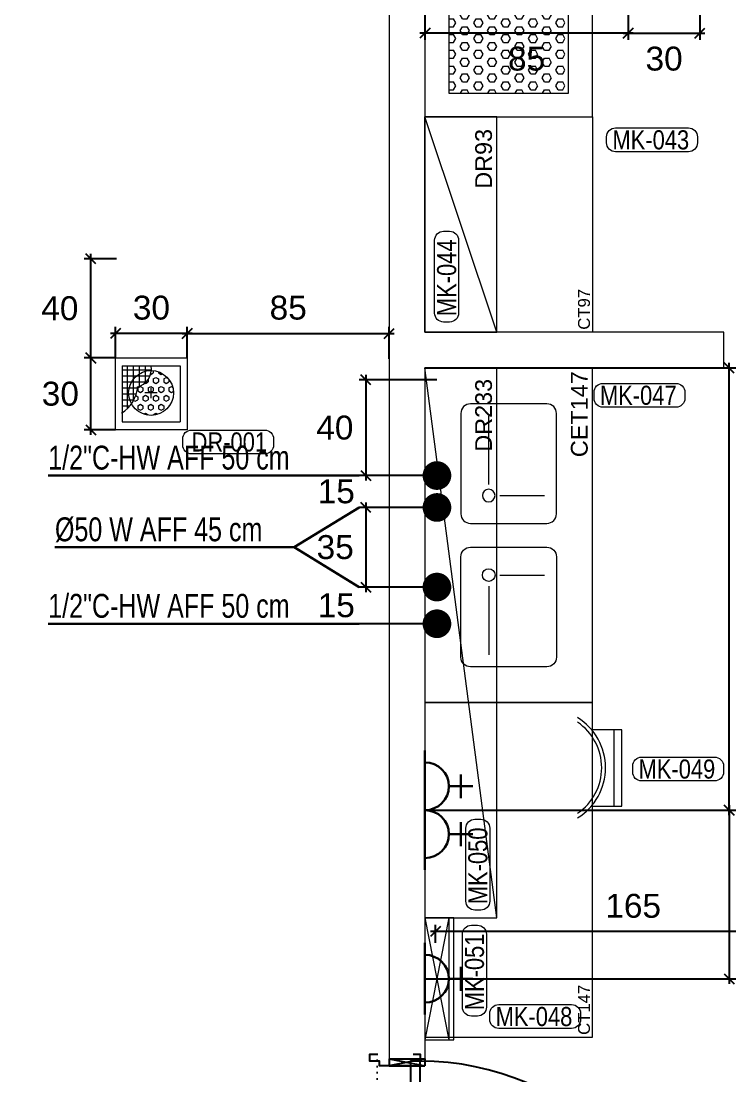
# Model space of a CAD drawing. Extents: x -5598 to 26293, y -3808 to 13850.
# Drawn here: x -1343.9 to -1047.5, y 5008.8 to 5450.1 of the extents above; entities that cross this region are included whole.
import ezdxf
from ezdxf.enums import TextEntityAlignment as Align

# ---------------------------------------------------------------- set-up
doc = ezdxf.new("R2010")
doc.units = 0
doc.header["$LTSCALE"] = 100
doc.header["$MEASUREMENT"] = 0
doc.linetypes.add('DOT', pattern=[0.25, 0, -0.25])
for name, color, linetype, lineweight in [('AD', 5, 'Continuous', 9), ('AK', 7, 'Continuous', 15), ('AP', 6, 'Continuous', 15), ('Y-DUVAR GAZBETON', 161, 'Continuous', 20)]:
    doc.layers.add(name, color=color, linetype=linetype, lineweight=lineweight)
doc.layers.add('AKPOZ', color=4, linetype='Continuous', lineweight=5, transparency=0.5)
doc.layers.add('MAKPA YER IZGARASI', color=8, linetype='Continuous', lineweight=5, transparency=0.5)
for name, color, linetype in [('KA-PEN-5 @ 1', 5, 'Continuous'), ('KOR KASA', 1, 'Continuous'), ('OLCU DIS', 7, 'Continuous')]:
    doc.layers.add(name, color=color, linetype=linetype)
for name, color, linetype, lineweight, true_color in [('MAKPA ELEKTRIK', 7, 'Continuous', 30, 0x93039a), ('MAKPA GIDER OLC', 7, 'Continuous', 30, 0xcf6a1e), ('MAKPA SIHHI', 7, 'Continuous', 30, 0x428a93)]:
    doc.layers.add(name, color=color, linetype=linetype, lineweight=lineweight, true_color=true_color)
doc.styles.add('AKPOZ', font='arial.ttf', dxfattribs={"height": 5})
doc.styles.add('MAKPA TESISAT', font='arial.ttf', dxfattribs={"height": 10})
doc.styles.add('OLC-50', font='romans.shx', dxfattribs={"width": 0.5, "height": 0.15})
doc.styles.add('olcu', font='romans.shx', dxfattribs={"width": 0.5})
doc.styles.add('POZ TEXT', font='ARIALN.TTF', dxfattribs={"height": 8})
doc.styles.get("Standard").update_dxf_attribs({"font": 'arial.ttf'})
doc.styles.add('TEZGAH POZ NO', font='arial.ttf', dxfattribs={"height": 10})
doc.dimstyles.new('1-200', dxfattribs={"dimtxt": 40, "dimasz": 2, "dimexe": 0, "dimexo": 0, "dimgap": 10, "dimtad": 1, "dimdec": 4, "dimrnd": 0.1, "dimzin": 9, "dimdsep": 46, "dimtxsty": 'olcu', "dimblk1": 'SOL', "dimblk2": 'SAG', "dimsah": 1, "dimcen": 0, "dimse1": 1, "dimse2": 1, "dimclre": 13, "dimadec": 0, "dimazin": 0, "dimtfac": 1, "dimtdec": 4, "dimtix": 1, "dimtmove": 2, "dimatfit": 2, "dimldrblk": 'SOL', "dimfxl": 0, "dimtolj": 1, "dimarcsym": 0})
doc.dimstyles.new('MAKPA TESISAT DIM', dxfattribs={"dimscale": 0.7, "dimtxt": 12, "dimasz": 6, "dimexe": 4, "dimexo": 0, "dimgap": 8, "dimtad": 2, "dimtih": 1, "dimtoh": 1, "dimdec": 0, "dimrnd": 5, "dimzin": 0, "dimdsep": 46, "dimtxsty": 'MAKPA TESISAT', "dimblk1": 'OBLIQUE', "dimblk2": 'OBLIQUE', "dimsah": 1, "dimcen": 0, "dimdle": 3, "dimclrd": 256, "dimclre": 256, "dimclrt": 256, "dimadec": 0, "dimazin": 0, "dimtfac": 1, "dimtdec": 0, "dimtix": 1, "dimtofl": 0, "dimtmove": 2, "dimatfit": 3, "dimldrblk": 'OBLIQUE', "dimfxl": 0, "dimtvp": 7, "dimtolj": 1, "dimtzin": 0, "dimarcsym": 0})

# ---------------------------------------------------------------- blocks, each defined once
blk = doc.blocks.new('SOL')
at = {"color": 0}
for p, q in [((0, 30), (0, -6.96)), ((7.58, 0), (-6.97, 0))]:
    blk.add_line(p, q, dxfattribs=at)
blk.add_circle((0, 0), 3, dxfattribs=at)
blk = doc.blocks.new('SAG')
at = {"color": 0}
for p, q in [((0, -30), (0, 6.96)), ((7.58, 0), (-6.97, 0))]:
    blk.add_line(p, q, dxfattribs=at)
blk.add_circle((0, 0), 3, dxfattribs=at)
blk = doc.blocks.new('*D332')
at = {"layer": 'OLCU DIS', "color": 0, "lineweight": -2, "transparency": 16777216}
blk.add_line((21268, -935), (-2968, -935), dxfattribs=at)
at = {"layer": 'OLCU DIS', "color": 0, "lineweight": -2, "transparency": 16777216, "xscale": 2, "yscale": 2, "zscale": 2, "rotation": 180}
blk.add_blockref('SAG', (-2970, -935), dxfattribs=at)
at = {"layer": 'OLCU DIS', "color": 0, "lineweight": -2, "transparency": 16777216, "xscale": 2, "yscale": 2, "zscale": 2}
blk.add_blockref('SOL', (21270, -935), dxfattribs=at)
at = {"layer": 'OLCU DIS', "color": 0, "transparency": 16777216, "insert": (9295.64, -905), "char_height": 40, "attachment_point": 5, "style": 'olcu'}
blk.add_mtext('\\A1;24240', dxfattribs=at)
blk = doc.blocks.new('*U91')
at = {"layer": 'KOR KASA'}
for p, q in [((0, 126), (15, 126)), ((15, 126), (15, 123)), ((0, 3), (0, 0)), ((0, 3), (15, 3)), ((15, 3), (15, 0))]:
    blk.add_line(p, q, dxfattribs=at)
for points in [[(15, 126), (0, 123)], [(0, 126), (15, 123)], [(0, 126), (0, 123)], [(0, 123), (15, 123)], [(15, 3), (0, 0)], [(0, 3), (15, 0)], [(0, 0), (15, 0)]]:
    blk.add_lwpolyline(points, dxfattribs=at)
blk = doc.blocks.new('*U573')
at = {"color": 0, "lineweight": -2}
for p, q in [((-3, 18), (-3, 132)), ((-107, 18), (-107, 14)), ((-13.1, 18), (-13.1, 14)), ((-60, 7.5), (-60, 7.5))]:
    blk.add_line(p, q, dxfattribs=at)
at = {"color": 0, "linetype": 'DOT', "ltscale": 0.1}
blk.add_line((-120, 0), (0, 0), dxfattribs=at)
at = {"color": 0, "lineweight": -2}
for points in [[(-120, 15), (-120, 18), (-117, 18), (-117, 14), (-115, 14), (-115, 1), (-117, 1), (-117, -3), (-120, -3), (-120, 0)], [(0, 15), (0, 18), (-3, 18), (-3, 14), (-5, 14), (-5, 1), (-3, 1), (-3, -3), (0, -3), (0, 0)]]:
    blk.add_lwpolyline(points, dxfattribs=at)
blk.add_lwpolyline([(-117, 18), (-117, 14), (-3, 14), (-3, 18)], close=True, dxfattribs=at)
blk.add_arc((-3, 18), 114, 90, 180, dxfattribs=at)
at = {"style": 'OLC-50', "width": 0.5, "flags": 1}
for tag, p in [('K-NO', (-182.76, -83.82)), ('K-KANRENK', (-2.31, -88.79)), ('K-BLOK', (-183.43, -120.56)), ('K-KASRENK', (-1.25, -126.74)), ('K-KAT', (-184.31, -156.03)), ('K-TAMACILMA', (-2.77, -165.71)), ('K-MAHALKOD', (-183.25, -193.98)), ('K-FOTOSEL', (-1.83, -201.71)), ('K-MAHALAD', (-184.78, -232.95)), ('K-HERMETIK', (0.08, -236.3)), ('K-ACILISYON', (-183.83, -268.95)), ('K-HIDROLIK', (-2.21, -270.16)), ('K-YANGIN', (-181.93, -303.54)), ('K-KART', (-0.38, -303.83)), ('K-KANATTIP', (-184.21, -337.41)), ('K-BAND', (-1.83, -345.67)), ('K-KANATMALZ', (-182.39, -371.07)), ('K-MENFEZ', (0.08, -380.26)), ('K-KASAMALZ', (-181.37, -410.06)), ('K-PBAR', (-2.21, -414.12)), ('K-KASATIP', (-182.05, -446.79)), ('K-ELEKTRIKLI', (-0.38, -447.79)), ('K-DUVAR', (-182.05, -485.23)), ('K-TIP', (-0.38, -486.44)), ('K-REZ1', (-0.38, -524.33)), ('K-REZ2', (-0.38, -560.76)), ('K-REZ3', (-0.38, -600.74))]:
    blk.add_attdef(tag, p, '', height=30, dxfattribs=at)
blk = doc.blocks.new('SST147')
at = {"layer": 'AD'}
h = blk.add_hatch(dxfattribs=at)
h.set_pattern_fill('HEX', color=256, scale=0.6, angle=-90, style=0)
h.set_pattern_definition([(270, (-3309.236, 1222.1742), (3.299556, -6e-16), [1.905, -3.81]), (30, (-3309.236, 1222.1742), (-1.649778, 2.8574993), [1.905, -3.81]), (330, (-3309.236, 1220.2692), (1.649778, 2.8574993), [1.905, -3.81])])
h.paths.add_polyline_path([(130, -60), (130, -10), (10, -10), (10, -60)])
at = {"layer": 'AK'}
for points in [[(0, 0), (0, -70), (140, -70), (140, 0)], [(10, -10), (10, -60), (130, -60), (130, -10)]]:
    blk.add_lwpolyline(points, close=True, dxfattribs=at)
at = {"layer": 'AKPOZ'}
blk.add_text('SST147', height=7.02, dxfattribs=at).set_placement((103.22, -68.87))
blk = doc.blocks.new('CT97')
at = {"layer": 'AK'}
blk.add_lwpolyline([(90, -70), (0, -70), (0, 0), (90, 0)], close=True, dxfattribs=at)
at = {"layer": 'AKPOZ', "style": 'AKPOZ'}
blk.add_text('CT97', height=5, dxfattribs=at).set_placement((1, -69))
at = {"layer": 'AP', "style": 'TEZGAH POZ NO', "flags": 8}
blk.add_attdef('0', (0, -69), '', height=10, dxfattribs=at)
blk = doc.blocks.new('50x40 EVYE')
at = {"layer": 'AD'}
for p, q in [((8.7, 28.35), (-20, 28.35)), ((13.35, 23.7), (13.35, 5))]:
    blk.add_line(p, q, dxfattribs=at)
blk.add_lwpolyline([(21, 0), (-21, 0, -0.414214), (-25, 4), (-25, 36, -0.414214), (-21, 40), (21, 40, -0.414214), (25, 36), (25, 4, -0.414214)], format="xyb", close=True, dxfattribs=at)
blk.add_circle((13.35, 28.35), 2.65, dxfattribs=at)
blk = doc.blocks.new('CET147')
at = {"layer": 'AK'}
blk.add_lwpolyline([(0, -70), (140, -70), (140, 0), (0, 0)], close=True, dxfattribs=at)
blk.add_blockref('50x40 EVYE', (40, -55), dxfattribs=at)
at = {"layer": 'AK', "xscale": -1}
blk.add_blockref('50x40 EVYE', (100, -55), dxfattribs=at)
at = {"layer": 'AKPOZ'}
blk.add_text('CET147', height=7.02, dxfattribs=at).set_placement((102.68, -68.04))
blk = doc.blocks.new('COP')
at = {"layer": 'AD'}
blk.add_arc((0.48, 13.01), 23.08, 214.3198, 325.6802, dxfattribs=at)
at = {"layer": 'AK'}
for points in [[(-15.63, -5.68), (-15.63, -13.72), (-15.63, -15.31), (16.34, -15.31), (16.34, -5.9)], [(-15.63, -5.8), (-15.63, -16.89), (-15.63, -18.48), (16.34, -18.48), (16.34, -5.8)]]:
    blk.add_lwpolyline(points, dxfattribs=at)
blk.add_arc((0.48, 13.01), 24.68, 211.8205, 328.1795, dxfattribs=at)
blk = doc.blocks.new('A$C1EA549A7')
at = {"layer": 'AD'}
for p, q in [((0, 51), (10, 0)), ((10, 51), (0, 0))]:
    blk.add_line(p, q, dxfattribs=at)
at = {"layer": 'AK'}
for points in [[(0, 0), (12, 0), (12, 51), (0, 51)], [(12, 0), (12, 51), (10, 51), (10, 0)]]:
    blk.add_lwpolyline(points, close=True, dxfattribs=at)
blk = doc.blocks.new('BICAKSTERILDOLABI')
at = {"layer": 'AK', "rotation": 90.00000000000225}
blk.add_blockref('A$C1EA549A7', (0, 0), dxfattribs=at)
blk = doc.blocks.new('CT147')
at = {"layer": 'AK'}
blk.add_lwpolyline([(0, -70), (140, -70), (140, 0), (0, 0)], close=True, dxfattribs=at)
at = {"layer": 'AKPOZ', "style": 'AKPOZ'}
blk.add_text('CT147', height=5, dxfattribs=at).set_placement((1, -69))
at = {"layer": 'AP', "style": 'TEZGAH POZ NO', "flags": 8}
blk.add_attdef('0', (0, -69), '', height=10, dxfattribs=at)
blk = doc.blocks.new('DR233')
at = {"layer": 'AD'}
blk.add_line((0, -30), (230, 0), dxfattribs=at)
at = {"layer": 'AK'}
blk.add_lwpolyline([(0, -30), (230, -30), (230, 0), (0, 0)], close=True, dxfattribs=at)
at = {"layer": 'AKPOZ'}
blk.add_text('DR233', height=7, dxfattribs=at).set_placement((195, -28))
blk = doc.blocks.new('DR93')
at = {"layer": 'AD'}
blk.add_line((0, -30), (90, 0), dxfattribs=at)
at = {"layer": 'AK'}
blk.add_lwpolyline([(0, -30), (90, -30), (90, 0), (0, 0)], close=True, dxfattribs=at)
at = {"layer": 'AKPOZ'}
blk.add_text('DR93', height=7, dxfattribs=at).set_placement((60, -28))
blk = doc.blocks.new('POZ_X')
at = {"layer": 'AP'}
blk.add_lwpolyline([(12.75, 10), (-17.75, 10, 0.414214), (-21.5, 6.25), (-21.5, 3.75, 0.414214), (-17.75, 0), (12.75, 0, 0.414214), (16.5, 3.75), (16.5, 6.25, 0.414214)], format="xyb", close=True, dxfattribs=at)
at = {"layer": 'AP', "style": 'POZ TEXT'}
blk.add_attdef('POZ_NO', text='', height=8, dxfattribs=at).set_placement((-3, 5), align=Align.MIDDLE_CENTER)
at = {"layer": 'AP', "style": 'POZ TEXT', "flags": 1}
blk.add_attdef('URUN_ADI', text='', height=7, dxfattribs=at).set_placement((-3, -4.34), align=Align.MIDDLE_CENTER)
blk = doc.blocks.new('300x300')
at = {"layer": 'MAKPA YER IZGARASI', "linetype": 'Continuous', "ltscale": 2}
for p, q in [((-14.71, 14.63), (15.29, 14.63)), ((-14.71, -15.37), (-14.71, 14.63)), ((-12.01, 11.32), (-12.01, -12.12)), ((-12.01, 11.32), (12.29, 11.32)), ((12.29, 11.32), (12.29, -12.12)), ((-12.01, -12.12), (12.29, -12.12)), ((15.29, -15.37), (-14.71, -15.37))]:
    blk.add_line(p, q, dxfattribs=at)
at = {"layer": 'MAKPA YER IZGARASI', "color": 1, "linetype": 'Continuous', "ltscale": 2}
for p, q in [((-12.01, 9.63), (0.25, 9.63)), ((-9.71, -6.42), (-9.71, 11.32)), ((-7.21, 5.82), (-7.21, 11.32)), ((-4.71, 8.03), (-4.71, 11.32)), ((-2.21, 9.08), (-2.21, 11.32)), ((-2.21, 4.31), (-2.21, 9.08)), ((1.09, 9.33), (1.09, 8.38)), ((3.26, 8.84), (3.26, 8.38)), ((-12.01, 7.13), (-5.95, 7.13)), ((-12.01, 4.63), (-8.01, 4.63)), ((-8.01, 4.63), (-1.88, 4.63)), ((-7.21, -3.12), (-7.21, 5.82)), ((-5.95, 7.13), (-0.28, 7.13)), ((-4.71, 2.76), (-4.71, 8.03)), ((-2.16, 4.01), (-1.07, 4.63)), ((-1.07, 5.63), (-1.07, 4.63)), ((-0.05, 7.79), (0.01, 7.76)), ((0.01, 7.76), (1.09, 8.38)), ((1.09, 5.88), (2.17, 6.51)), ((1.09, 5.88), (1.09, 4.63)), ((1.09, 4.63), (2.17, 4.01)), ((2.17, 6.51), (3.26, 5.88)), ((2.17, 4.01), (3.26, 4.63)), ((3.26, 8.38), (4.34, 7.76)), ((3.26, 5.88), (3.26, 4.63)), ((4.34, 7.76), (4.89, 8.08)), ((5.42, 5.88), (6.5, 6.51)), ((5.42, 5.88), (5.42, 4.63)), ((5.42, 4.63), (6.5, 4.01)), ((6.5, 6.51), (7.29, 6.05)), ((6.5, 4.01), (7.59, 4.63)), ((7.59, 5.69), (7.59, 4.63)), ((-12.01, 2.13), (-8.99, 2.13)), ((-8.99, 2.13), (-5.48, 2.13)), ((-5.4, 2.13), (-4.32, 2.76)), ((-5.4, 2.13), (-5.4, 0.88)), ((-5.4, 0.88), (-4.32, 0.26)), ((-4.32, 2.76), (-3.24, 2.13)), ((-4.32, 0.26), (-3.24, 0.88)), ((-3.24, 2.13), (-3.24, 0.88)), ((2.64, 0.08), (-2.47, 0.08)), ((-2.39, 4.15), (-2.16, 4.01)), ((-1.07, 2.13), (0.01, 2.76)), ((-1.07, 2.13), (-1.07, 0.88)), ((-1.07, 0.88), (0.01, 0.26)), ((0, 2.12), (0, -2.12)), ((0.01, 2.76), (1.09, 2.13)), ((0.01, 0.26), (1.09, 0.88)), ((1.09, 2.13), (1.09, 0.88)), ((3.26, 2.13), (4.34, 2.76)), ((3.26, 2.13), (3.26, 0.88)), ((3.26, 0.88), (4.34, 0.26)), ((4.34, 2.76), (5.42, 2.13)), ((4.34, 0.26), (5.42, 0.88)), ((5.42, 2.13), (5.42, 0.88)), ((7.59, 2.13), (8.67, 2.76)), ((7.59, 2.13), (7.59, 0.88)), ((7.59, 0.88), (8.67, 0.26)), ((8.67, 2.76), (9.17, 2.47)), ((8.67, 0.26), (9.47, 0.72)), ((-12.01, -0.37), (-9.22, -0.37)), ((-12.01, -2.87), (-8.78, -2.87)), ((-9.22, -0.37), (-6.03, -0.37)), ((-8.78, -2.87), (-7.07, -2.87)), ((-7.19, -3.09), (-6.49, -3.49)), ((-6.49, -3.49), (-5.4, -2.87)), ((-6.28, -1.11), (-5.4, -1.62)), ((-5.4, -1.62), (-5.4, -2.87)), ((-3.24, -1.62), (-2.16, -0.99)), ((-3.24, -1.62), (-3.24, -2.87)), ((-3.24, -2.87), (-2.16, -3.49)), ((-2.16, -0.99), (-1.07, -1.62)), ((-2.16, -3.49), (-1.07, -2.87)), ((-1.07, -1.62), (-1.07, -2.87)), ((1.09, -1.62), (2.17, -0.99)), ((1.09, -1.62), (1.09, -2.87)), ((1.09, -2.87), (2.17, -3.49)), ((2.17, -0.99), (3.26, -1.62)), ((2.17, -3.49), (3.26, -2.87)), ((3.26, -1.62), (3.26, -2.87)), ((5.42, -1.62), (6.5, -0.99)), ((5.42, -1.62), (5.42, -2.87)), ((5.42, -2.87), (6.5, -3.49)), ((6.5, -0.99), (7.59, -1.62)), ((6.5, -3.49), (7.59, -2.87)), ((7.59, -1.62), (7.59, -2.87)), ((-12.01, -5.37), (-8.74, -5.37)), ((-12.01, -7.87), (-11.4, -7.87)), ((-5.4, -5.37), (-4.32, -4.74)), ((-5.4, -5.37), (-5.4, -6.62)), ((-5.4, -6.62), (-4.32, -7.24)), ((-4.32, -4.74), (-3.24, -5.37)), ((-4.32, -7.24), (-3.24, -6.62)), ((-3.24, -5.37), (-3.24, -6.62)), ((-2.82, -8.88), (-2.16, -8.49)), ((-2.16, -8.49), (-1.07, -9.12)), ((-1.07, -5.37), (0.01, -4.74)), ((-1.07, -5.37), (-1.07, -6.62)), ((-1.07, -6.62), (0.01, -7.24)), ((0.01, -4.74), (1.09, -5.37)), ((0.01, -7.24), (1.09, -6.62)), ((1.09, -5.37), (1.09, -6.62)), ((1.09, -9.12), (2.17, -8.49)), ((2.17, -8.49), (2.93, -8.93)), ((3.26, -5.37), (4.34, -4.74)), ((3.26, -5.37), (3.26, -6.62)), ((3.26, -6.62), (4.34, -7.24)), ((4.34, -4.74), (5.42, -5.37)), ((4.34, -7.24), (5.42, -6.62)), ((5.42, -5.37), (5.42, -6.62)), ((7.59, -5.37), (7.95, -5.16)), ((7.59, -5.37), (7.59, -5.66)), ((-1.07, -9.12), (-1.07, -9.28)), ((1.09, -9.12), (1.09, -9.31))]:
    blk.add_line(p, q, dxfattribs=at)
at = {"layer": 'MAKPA YER IZGARASI', "linetype": 'Continuous', "ltscale": 2}
blk.add_lwpolyline([(15.29, 14.63), (15.29, -15.37)], dxfattribs=at)
at = {"layer": 'MAKPA YER IZGARASI', "color": 1, "linetype": 'Continuous', "ltscale": 2}
blk.add_circle((0.14, 0.01), 9.37, dxfattribs=at)
for centre, radius, start, end in [((-7.43, 9.96), 7.69, 283.5551, 10.2323), ((-20.04, 4), 14.68, 302.2053, 354.8663)]:
    blk.add_arc(centre, radius, start, end, dxfattribs=at)
blk = doc.blocks.new('SIHHI NOKTA')
at = {"layer": 'MAKPA SIHHI', "const_width": 6}
blk.add_lwpolyline([(3, 0, -1), (-3, 0, -1)], format="xyb", close=True, dxfattribs=at)
blk = doc.blocks.new('_OBLIQUE')
at = {"color": 0, "linetype": 'ByBlock', "lineweight": -2}
blk.add_line((-0.5, -0.5), (0.5, 0.5), dxfattribs=at)
blk = doc.blocks.new('*D738')
at = {"layer": 'MAKPA SIHHI', "lineweight": -2, "transparency": 16777216}
for p, q in [((-1170, 5300), (-1202.57, 5300)), ((-1199.77, 5302.1), (-1199.77, 5257.9)), ((-1170, 5260), (-1202.57, 5260))]:
    blk.add_line(p, q, dxfattribs=at)
at = {"layer": 'MAKPA SIHHI', "lineweight": -2, "transparency": 16777216, "xscale": 4.199999999999998, "yscale": 4.199999999999998, "zscale": 4.199999999999998}
for p, rotation in [((-1199.77, 5300), 90), ((-1199.77, 5260), 270)]:
    blk.add_blockref('_OBLIQUE', p, dxfattribs=dict(at, rotation=rotation))
at = {"layer": 'MAKPA SIHHI', "transparency": 16777216, "insert": (-1212.71, 5280), "char_height": 10, "attachment_point": 5, "style": 'MAKPA TESISAT'}
blk.add_mtext('\\A1;40', dxfattribs=at)
blk = doc.blocks.new('*D1011')
at = {"layer": 'MAKPA SIHHI', "lineweight": -2, "transparency": 16777216}
for p, q in [((-1170, 5260), (-1202.57, 5260)), ((-1170, 5246.65), (-1202.57, 5246.65))]:
    blk.add_line(p, q, dxfattribs=at)
at = {"layer": 'MAKPA SIHHI', "transparency": 16777216, "insert": (-1212.1, 5253.33), "char_height": 10, "attachment_point": 5, "style": 'MAKPA TESISAT'}
blk.add_mtext('\\A1;15', dxfattribs=at)
blk = doc.blocks.new('*D1012')
at = {"layer": 'MAKPA SIHHI', "lineweight": -2, "transparency": 16777216}
for p, q in [((-1199.77, 5248.75), (-1199.77, 5211.25)), ((-1170, 5246.65), (-1202.57, 5246.65)), ((-1170, 5213.35), (-1202.57, 5213.35))]:
    blk.add_line(p, q, dxfattribs=at)
at = {"layer": 'MAKPA SIHHI', "lineweight": -2, "transparency": 16777216, "xscale": 4.199999999999998, "yscale": 4.199999999999998, "zscale": 4.199999999999998}
for p, rotation in [((-1199.77, 5246.65), 90), ((-1199.77, 5213.35), 270)]:
    blk.add_blockref('_OBLIQUE', p, dxfattribs=dict(at, rotation=rotation))
at = {"layer": 'MAKPA SIHHI', "transparency": 16777216, "insert": (-1212.56, 5230), "char_height": 10, "attachment_point": 5, "style": 'MAKPA TESISAT'}
blk.add_mtext('\\A1;35', dxfattribs=at)
blk = doc.blocks.new('*D1013')
at = {"layer": 'MAKPA SIHHI', "lineweight": -2, "transparency": 16777216}
for p, q in [((-1170, 5213.35), (-1202.57, 5213.35)), ((-1170, 5198), (-1202.57, 5198))]:
    blk.add_line(p, q, dxfattribs=at)
at = {"layer": 'MAKPA SIHHI', "transparency": 16777216, "insert": (-1212.1, 5205.68), "char_height": 10, "attachment_point": 5, "style": 'MAKPA TESISAT'}
blk.add_mtext('\\A1;15', dxfattribs=at)
blk = doc.blocks.new('ELK.PRIZ')
at = {"layer": 'MAKPA ELEKTRIK'}
for p, q in [((-15, 0), (15, 0)), ((15, 0), (-15, 0)), ((0, -10), (0, -20)), ((0, -20), (0, -10)), ((5, -15), (-5, -15))]:
    blk.add_line(p, q, dxfattribs=at)
blk.add_arc((0, 0), 10, 180, 0, dxfattribs=at)
blk = doc.blocks.new('*D795')
at = {"layer": 'MAKPA ELEKTRIK', "lineweight": -2, "transparency": 16777216}
for p, q in [((-1175, 5305), (-1044.95, 5305)), ((-1047.75, 5117.9), (-1047.75, 5307.1)), ((-1175, 5120), (-1044.95, 5120))]:
    blk.add_line(p, q, dxfattribs=at)
at = {"layer": 'MAKPA ELEKTRIK', "lineweight": -2, "transparency": 16777216, "xscale": 4.199999999999999, "yscale": 4.199999999999999, "zscale": 4.199999999999999}
for p, rotation in [((-1047.75, 5305), 90), ((-1047.75, 5120), 270)]:
    blk.add_blockref('_OBLIQUE', p, dxfattribs=dict(at, rotation=rotation))
at = {"layer": 'MAKPA ELEKTRIK', "transparency": 16777216, "insert": (-1031.54, 5212.5), "char_height": 10, "attachment_point": 5, "style": 'MAKPA TESISAT'}
blk.add_mtext('\\A1;185', dxfattribs=at)
blk = doc.blocks.new('*D1050')
at = {"layer": 'MAKPA ELEKTRIK', "lineweight": -2, "transparency": 16777216}
for p, q in [((-1175, 5120), (-1044.95, 5120)), ((-1047.75, 5122.1), (-1047.75, 5047.4)), ((-1175, 5049.5), (-1044.95, 5049.5))]:
    blk.add_line(p, q, dxfattribs=at)
at = {"layer": 'MAKPA ELEKTRIK', "lineweight": -2, "transparency": 16777216, "xscale": 4.199999999999999, "yscale": 4.199999999999999, "zscale": 4.199999999999999}
for p, rotation in [((-1047.75, 5120), 90), ((-1047.75, 5049.5), 270)]:
    blk.add_blockref('_OBLIQUE', p, dxfattribs=dict(at, rotation=rotation))
at = {"layer": 'MAKPA ELEKTRIK', "transparency": 16777216, "insert": (-1035.05, 5084.75), "char_height": 10, "attachment_point": 5, "style": 'MAKPA TESISAT'}
blk.add_mtext('\\A1;70', dxfattribs=at)
blk = doc.blocks.new('*D839')
at = {"layer": 'MAKPA GIDER OLC', "lineweight": -2, "transparency": 16777216}
for p, q in [((-1304.42, 5309.18), (-1317.57, 5309.18)), ((-1314.77, 5277.08), (-1314.77, 5311.28)), ((-1304.42, 5279.18), (-1317.57, 5279.18))]:
    blk.add_line(p, q, dxfattribs=at)
at = {"layer": 'MAKPA GIDER OLC', "lineweight": -2, "transparency": 16777216, "xscale": 4.199999999999998, "yscale": 4.199999999999998, "zscale": 4.199999999999998}
for p, rotation in [((-1314.77, 5309.18), 90), ((-1314.77, 5279.18), 270)]:
    blk.add_blockref('_OBLIQUE', p, dxfattribs=dict(at, rotation=rotation))
at = {"layer": 'MAKPA GIDER OLC', "transparency": 16777216, "insert": (-1327.51, 5294.18), "char_height": 10, "attachment_point": 5, "style": 'MAKPA TESISAT'}
blk.add_mtext('\\A1;30', dxfattribs=at)
blk = doc.blocks.new('*D840')
at = {"layer": 'MAKPA GIDER OLC', "lineweight": -2, "transparency": 16777216}
for p, q in [((-1304.42, 5309.18), (-1304.42, 5322.27)), ((-1274.42, 5309.18), (-1274.42, 5322.27)), ((-1272.32, 5319.47), (-1306.52, 5319.47))]:
    blk.add_line(p, q, dxfattribs=at)
at = {"layer": 'MAKPA GIDER OLC', "lineweight": -2, "transparency": 16777216, "xscale": 4.199999999999999, "yscale": 4.199999999999999, "zscale": 4.199999999999999, "rotation": 180}
blk.add_blockref('_OBLIQUE', (-1304.42, 5319.47), dxfattribs=at)
at = {"layer": 'MAKPA GIDER OLC', "lineweight": -2, "transparency": 16777216, "xscale": 4.199999999999999, "yscale": 4.199999999999999, "zscale": 4.199999999999999}
blk.add_blockref('_OBLIQUE', (-1274.42, 5319.47), dxfattribs=at)
at = {"layer": 'MAKPA GIDER OLC', "transparency": 16777216, "insert": (-1289.42, 5330.18), "char_height": 10, "attachment_point": 5, "style": 'MAKPA TESISAT'}
blk.add_mtext('\\A1;30', dxfattribs=at)
blk = doc.blocks.new('*D841')
at = {"layer": 'MAKPA GIDER OLC', "lineweight": -2, "transparency": 16777216}
for p, q in [((-1274.42, 5309.18), (-1274.42, 5322.27)), ((-1190, 5308.85), (-1190, 5322.27)), ((-1276.52, 5319.47), (-1187.9, 5319.47))]:
    blk.add_line(p, q, dxfattribs=at)
at = {"layer": 'MAKPA GIDER OLC', "lineweight": -2, "transparency": 16777216, "xscale": 4.199999999999998, "yscale": 4.199999999999998, "zscale": 4.199999999999998, "rotation": 180}
blk.add_blockref('_OBLIQUE', (-1274.42, 5319.47), dxfattribs=at)
at = {"layer": 'MAKPA GIDER OLC', "lineweight": -2, "transparency": 16777216, "xscale": 4.199999999999998, "yscale": 4.199999999999998, "zscale": 4.199999999999998}
blk.add_blockref('_OBLIQUE', (-1190, 5319.47), dxfattribs=at)
at = {"layer": 'MAKPA GIDER OLC', "transparency": 16777216, "insert": (-1232.21, 5330.18), "char_height": 10, "attachment_point": 5, "style": 'MAKPA TESISAT'}
blk.add_mtext('\\A1;85', dxfattribs=at)
blk = doc.blocks.new('*D846')
at = {"layer": 'MAKPA GIDER OLC', "lineweight": -2, "transparency": 16777216}
for p, q in [((-1314.77, 5307.08), (-1314.77, 5352.77)), ((-1304.03, 5350.67), (-1317.57, 5350.67)), ((-1304.42, 5309.18), (-1317.57, 5309.18))]:
    blk.add_line(p, q, dxfattribs=at)
at = {"layer": 'MAKPA GIDER OLC', "lineweight": -2, "transparency": 16777216, "xscale": 4.199999999999998, "yscale": 4.199999999999998, "zscale": 4.199999999999998}
for p, rotation in [((-1314.77, 5350.67), 90), ((-1314.77, 5309.18), 270)]:
    blk.add_blockref('_OBLIQUE', p, dxfattribs=dict(at, rotation=rotation))
at = {"layer": 'MAKPA GIDER OLC', "transparency": 16777216, "insert": (-1327.72, 5329.93), "char_height": 10, "attachment_point": 5, "style": 'MAKPA TESISAT'}
blk.add_mtext('\\A1;40', dxfattribs=at)
blk = doc.blocks.new('*D906')
at = {"layer": 'MAKPA GIDER OLC', "lineweight": -2, "transparency": 16777216}
for p, q in [((-1170.58, 5064.58), (-1170.58, 5072.02)), ((-1005.29, 5059.63), (-1005.29, 5072.02)), ((-1003.19, 5069.22), (-1172.68, 5069.22))]:
    blk.add_line(p, q, dxfattribs=at)
at = {"layer": 'MAKPA GIDER OLC', "lineweight": -2, "transparency": 16777216, "xscale": 4.199999999999998, "yscale": 4.199999999999998, "zscale": 4.199999999999998, "rotation": 180}
blk.add_blockref('_OBLIQUE', (-1170.58, 5069.22), dxfattribs=at)
at = {"layer": 'MAKPA GIDER OLC', "lineweight": -2, "transparency": 16777216, "xscale": 4.199999999999998, "yscale": 4.199999999999998, "zscale": 4.199999999999998}
blk.add_blockref('_OBLIQUE', (-1005.29, 5069.22), dxfattribs=at)
at = {"layer": 'MAKPA GIDER OLC', "transparency": 16777216, "insert": (-1087.94, 5079.93), "char_height": 10, "attachment_point": 5, "style": 'MAKPA TESISAT'}
blk.add_mtext('\\A1;165', dxfattribs=at)
blk = doc.blocks.new('*D911')
at = {"layer": 'MAKPA GIDER OLC', "lineweight": -2, "transparency": 16777216}
for p, q in [((-1090, 5455), (-1090, 5442.27)), ((-1060, 5455), (-1060, 5442.27)), ((-1092.1, 5445.07), (-1057.9, 5445.07))]:
    blk.add_line(p, q, dxfattribs=at)
at = {"layer": 'MAKPA GIDER OLC', "lineweight": -2, "transparency": 16777216, "xscale": 4.199999999999998, "yscale": 4.199999999999998, "zscale": 4.199999999999998, "rotation": 180}
blk.add_blockref('_OBLIQUE', (-1090, 5445.07), dxfattribs=at)
at = {"layer": 'MAKPA GIDER OLC', "lineweight": -2, "transparency": 16777216, "xscale": 4.199999999999998, "yscale": 4.199999999999998, "zscale": 4.199999999999998}
blk.add_blockref('_OBLIQUE', (-1060, 5445.07), dxfattribs=at)
at = {"layer": 'MAKPA GIDER OLC', "transparency": 16777216, "insert": (-1075, 5434.36), "char_height": 10, "attachment_point": 5, "style": 'MAKPA TESISAT'}
blk.add_mtext('\\A1;30', dxfattribs=at)
blk = doc.blocks.new('*D912')
at = {"layer": 'MAKPA GIDER OLC', "lineweight": -2, "transparency": 16777216}
for p, q in [((-1175, 5455.65), (-1175, 5442.27)), ((-1090, 5455), (-1090, 5442.27)), ((-1087.9, 5445.07), (-1177.1, 5445.07))]:
    blk.add_line(p, q, dxfattribs=at)
at = {"layer": 'MAKPA GIDER OLC', "lineweight": -2, "transparency": 16777216, "xscale": 4.199999999999998, "yscale": 4.199999999999998, "zscale": 4.199999999999998, "rotation": 180}
blk.add_blockref('_OBLIQUE', (-1175, 5445.07), dxfattribs=at)
at = {"layer": 'MAKPA GIDER OLC', "lineweight": -2, "transparency": 16777216, "xscale": 4.199999999999998, "yscale": 4.199999999999998, "zscale": 4.199999999999998}
blk.add_blockref('_OBLIQUE', (-1090, 5445.07), dxfattribs=at)
at = {"layer": 'MAKPA GIDER OLC', "transparency": 16777216, "insert": (-1132.5, 5434.36), "char_height": 10, "attachment_point": 5, "style": 'MAKPA TESISAT'}
blk.add_mtext('\\A1;85', dxfattribs=at)

msp = doc.modelspace()

# ---------------------------------------------------------------- linework, layer by layer
at = {"layer": 'MAKPA SIHHI'}
for p, q in [((-1332.56684, 5260.00004), (-1232.56684, 5260.00004)), ((-1202.56684, 5260.00004), (-1232.56684, 5260.00004)), ((-1202.56684, 5246.65004), (-1229.76684, 5230.00004)), ((-1329.76684, 5230.00004), (-1229.76684, 5230.00004)), ((-1202.56684, 5213.35004), (-1229.76684, 5230.00004)), ((-1332.56684, 5198.00004), (-1232.56684, 5198.00004)), ((-1202.56684, 5198.00004), (-1232.56684, 5198.00004))]:
    msp.add_line(p, q, dxfattribs=at)
at = {"layer": 'Y-DUVAR GAZBETON'}
for p, q in [((-1050, 5305), (-1050, 5320)), ((-1174.99999, 5016), (-1189.99999, 5016))]:
    msp.add_line(p, q, dxfattribs=at)
for points in [[(-1189.99999, 5649), (-1189.99999, 5016)], [(-1174.99999, 5649), (-1174.99999, 5320)], [(-1050, 5320), (-1174.99999, 5320)], [(-1174.99999, 5305), (-1174.99999, 5016)], [(-1050, 5305), (-1174.99999, 5305)]]:
    msp.add_lwpolyline(points, dxfattribs=at)

# ---------------------------------------------------------------- block references
at = {"layer": 'AK'}
for name, p, rotation in [('SST147', (-1174.99999, 5410.00004), 90), ('CT97', (-1174.99999, 5320.00004), 90), ('DR93', (-1174.99999, 5320.00004), 90), ('CET147', (-1174.99999, 5165), 90), ('DR233', (-1174.99999, 5075), 90), ('CT147', (-1174.99999, 5025), 90), ('COP', (-1111.17054, 5137.27323), 90), ('BICAKSTERILDOLABI', (-1174.99999, 5024), 270)]:
    msp.add_blockref(name, p, dxfattribs=dict(at, rotation=rotation))
at = {"layer": 'AP', "ltscale": 6}
ref = msp.add_blockref('POZ_X', (-1077.55739, 5405.44704), dxfattribs=dict(at, xscale=-1, rotation=180))
ref.add_attrib('POZ_NO', 'MK-043', dxfattribs={"height": 8, "style": 'POZ TEXT'}).set_placement((-1080.55739, 5400.44704), align=Align.MIDDLE_CENTER)
ref = msp.add_blockref('POZ_X', (-1170.95408, 5345.73152), dxfattribs=dict(at, xscale=-1, rotation=270))
ref.add_attrib('POZ_NO', 'MK-044', dxfattribs={"height": 8, "rotation": 90, "style": 'POZ TEXT'}).set_placement((-1165.95408, 5342.73152), align=Align.MIDDLE_CENTER)
ref = msp.add_blockref('POZ_X', (-1082.80517, 5298.56811), dxfattribs=dict(at, xscale=-1, rotation=180))
ref.add_attrib('POZ_NO', 'MK-047', dxfattribs={"height": 8, "style": 'POZ TEXT'}).set_placement((-1085.80517, 5293.56811), align=Align.MIDDLE_CENTER)
ref = msp.add_blockref('POZ_X', (-1259.8401, 5269.04521), dxfattribs=dict(at, xscale=-1))
ref.add_attrib('POZ_NO', 'DR-001', dxfattribs={"height": 8, "style": 'POZ TEXT'}).set_placement((-1256.8401, 5274.04521), align=Align.MIDDLE_CENTER)
ref = msp.add_blockref('POZ_X', (-1066.63883, 5142.22197), dxfattribs=dict(at, xscale=-1, rotation=180))
ref.add_attrib('POZ_NO', 'MK-049', dxfattribs={"height": 8, "style": 'POZ TEXT'}).set_placement((-1069.63883, 5137.22197), align=Align.MIDDLE_CENTER)
ref = msp.add_blockref('POZ_X', (-1157.9167, 5099.70353), dxfattribs=dict(at, xscale=-1, rotation=270))
ref.add_attrib('POZ_NO', 'MK-050', dxfattribs={"height": 8, "rotation": 90, "style": 'POZ TEXT'}).set_placement((-1152.9167, 5096.70353), align=Align.MIDDLE_CENTER)
ref = msp.add_blockref('POZ_X', (-1159.33191, 5055.36343), dxfattribs=dict(at, xscale=-1, rotation=270))
ref.add_attrib('POZ_NO', 'MK-051', dxfattribs={"height": 8, "rotation": 90, "style": 'POZ TEXT'}).set_placement((-1154.33191, 5052.36343), align=Align.MIDDLE_CENTER)
ref = msp.add_blockref('POZ_X', (-1126.41817, 5038.6811), dxfattribs=dict(at, xscale=-1, rotation=180))
ref.add_attrib('POZ_NO', 'MK-048', dxfattribs={"height": 8, "style": 'POZ TEXT'}).set_placement((-1129.41817, 5033.6811), align=Align.MIDDLE_CENTER)
at = {"layer": 'KA-PEN-5 @ 1', "rotation": 270}
msp.add_blockref('*U573', (-1195.00009, 4897.99996), dxfattribs=at)
at = {"layer": 'KOR KASA'}
msp.add_blockref('*U91', (-1190.0001, 4890), dxfattribs=at)
at = {"layer": 'MAKPA ELEKTRIK', "rotation": 90}
for p in [(-1174.99999, 5130), (-1174.99999, 5110), (-1174.99999, 5049.5)]:
    msp.add_blockref('ELK.PRIZ', p, dxfattribs=at)
at = {"layer": 'MAKPA SIHHI'}
for p in [(-1170, 5260.00004), (-1170, 5246.65004), (-1170, 5213.35004), (-1170, 5198.00004)]:
    msp.add_blockref('SIHHI NOKTA', p, dxfattribs=at)
at = {"layer": 'MAKPA YER IZGARASI'}
msp.add_blockref('300x300', (-1289.70883, 5294.54887), dxfattribs=at)

# ---------------------------------------------------------------- texts
at = {"layer": 'MAKPA SIHHI', "style": 'MAKPA TESISAT', "width": 0.75}
for s, p in [('1/2"C-HW AFF 50 cm', (-1332.56684, 5262.50004)), ('%%C50 W AFF 45 cm', (-1329.76684, 5232.50004)), ('1/2"C-HW AFF 50 cm', (-1332.56684, 5200.50004))]:
    msp.add_text(s, height=10.00188, dxfattribs=at).set_placement(p)

# ---------------------------------------------------------------- dimensions: what is measured, and where the dimension line sits
at = {"layer": 'MAKPA ELEKTRIK'}
for base, p1, p2, picture, middle in [((-1047.75474, 5305), (-1174.99999, 5120), (-1174.99999, 5305), '*D795', (-1031.54082, 5212.5)), ((-1047.7547376342, 5049.4999999998), (-1174.9999917714, 5119.9999999999), (-1174.9999917713, 5049.4999999998), '*D1050', (-1035.0503720135, 5084.7499999999))]:
    dim = msp.add_linear_dim(base=base, p1=p1, p2=p2, angle=90, dimstyle='MAKPA TESISAT DIM', override={"dimfxl": 0}, dxfattribs=at)
    dim.commit()
    dim.dimension.update_dxf_attribs({"geometry": picture, "text_midpoint": middle})
at = {"layer": 'MAKPA GIDER OLC'}
for base, p1, p2, picture, middle in [((-1174.99999, 5445.06621), (-1090, 5455.00004), (-1174.99999, 5455.64775), '*D912', (-1132.5, 5434.36048)), ((-1060, 5445.06621), (-1090, 5455.00004), (-1060, 5455.00004), '*D911', (-1075, 5434.35707)), ((-1304.41767, 5319.47202), (-1274.41767, 5309.18267), (-1304.41767, 5309.18267), '*D840', (-1289.41767, 5330.18116)), ((-1190, 5319.47202), (-1274.41767, 5309.18267), (-1190, 5308.84895), '*D841', (-1232.20883, 5330.17775))]:
    dim = msp.add_linear_dim(base=base, p1=p1, p2=p2, dimstyle='MAKPA TESISAT DIM', override={"dimfxl": 0}, dxfattribs=at)
    dim.commit()
    dim.dimension.update_dxf_attribs({"geometry": picture, "text_midpoint": middle})
for base, p1, p2, angle, picture, middle in [((-1314.77026, 5350.66793), (-1304.41767, 5309.18267), (-1304.03491, 5350.66793), 90, '*D846', (-1327.71678, 5329.9253)), ((-1314.77026, 5309.18267), (-1304.41767, 5279.18267), (-1304.41767, 5309.18267), 90, '*D839', (-1327.51214, 5294.18267)), ((-1170.58233, 5069.22251), (-1005.29117, 5059.63383), (-1170.58233, 5064.58491), 180, '*D906', (-1087.93675, 5079.92824))]:
    dim = msp.add_linear_dim(base=base, p1=p1, p2=p2, angle=angle, dimstyle='MAKPA TESISAT DIM', override={"dimfxl": 0}, dxfattribs=at)
    dim.commit()
    dim.dimension.update_dxf_attribs({"geometry": picture, "text_midpoint": middle})
at = {"layer": 'MAKPA SIHHI'}
for base, p1, p2, picture, middle in [((-1199.76684, 5260.00004), (-1170, 5300.00004), (-1170, 5260.00004), '*D738', (-1212.71336, 5280.00004)), ((-1199.76684, 5246.65004), (-1170, 5260.00004), (-1170, 5246.65004), '*D1011', (-1212.09603, 5253.32504)), ((-1199.76684, 5213.35004), (-1170, 5246.65004), (-1170, 5213.35004), '*D1012', (-1212.56329, 5230.00004)), ((-1199.76684, 5198.00004), (-1170, 5213.35004), (-1170, 5198.00004), '*D1013', (-1212.09603, 5205.67504))]:
    dim = msp.add_linear_dim(base=base, p1=p1, p2=p2, angle=90, dimstyle='MAKPA TESISAT DIM', override={"dimfxl": 0}, dxfattribs=at)
    dim.commit()
    dim.dimension.update_dxf_attribs({"geometry": picture, "text_midpoint": middle})
at = {"layer": 'OLCU DIS', "color": 7}
dim = msp.add_linear_dim(base=(-2970, -935), p1=(21270, -635), p2=(-2970, 7535), dimstyle='1-200', dxfattribs=at)
dim.commit()
dim.dimension.update_dxf_attribs({"geometry": '*D332', "text_midpoint": (9295.63768, -905), "dimtype": 160})

doc.saveas('drawing.dxf')
